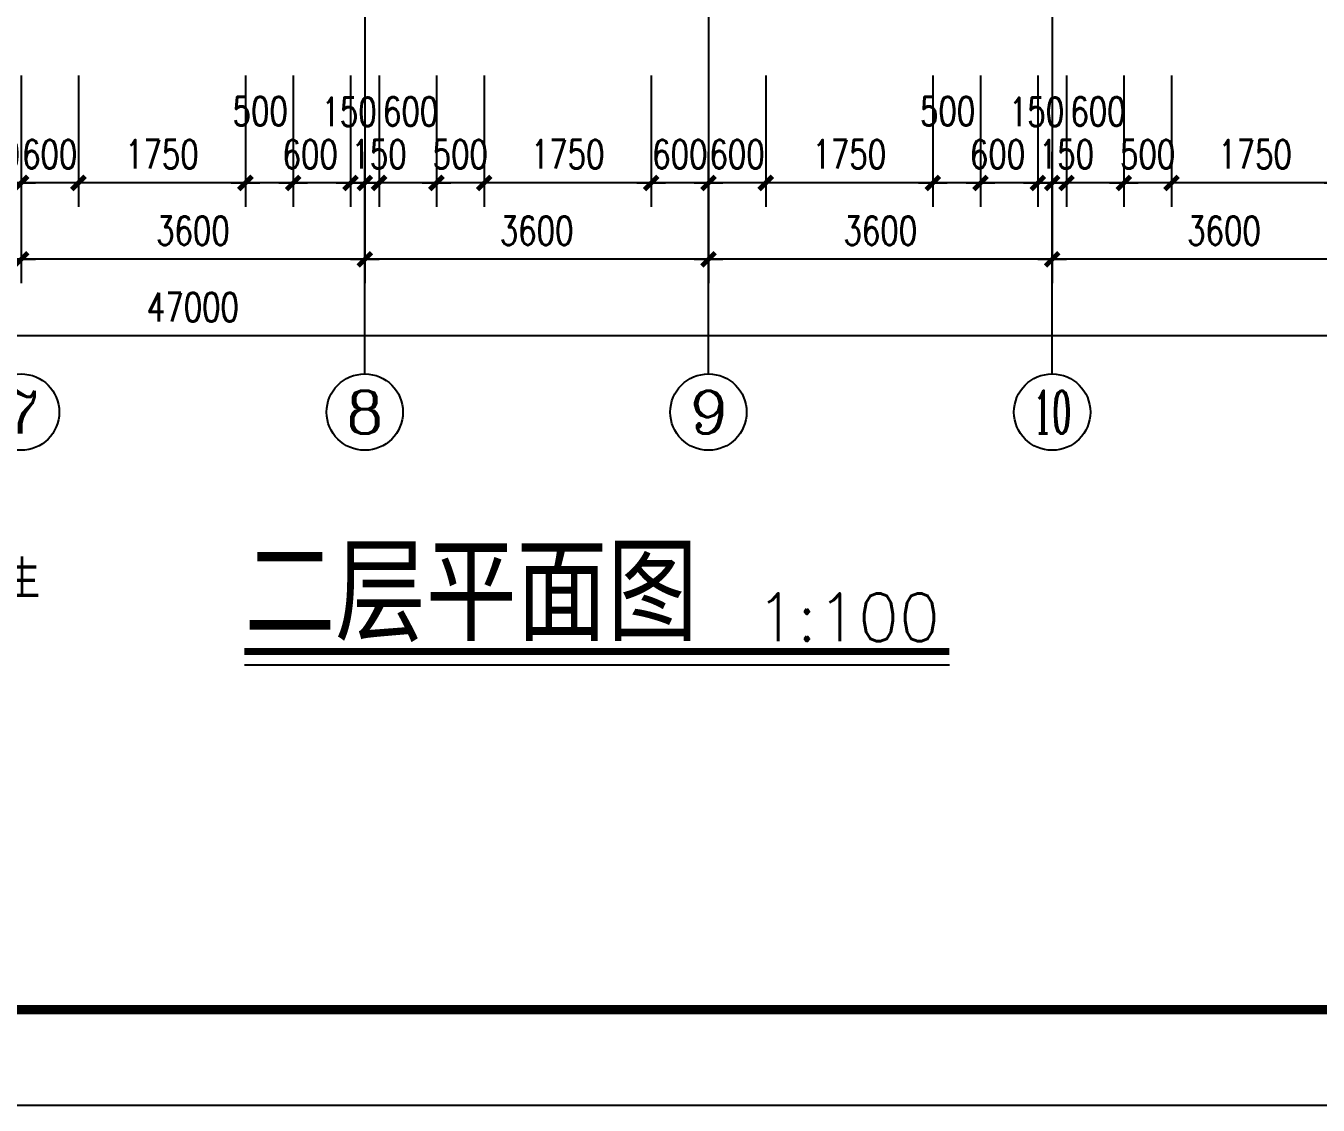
# Model space of a CAD drawing. Extents: x -105837 to 547563, y 466041 to 508041.
# Drawn here: x 100320 to 113856, y 466041 to 477346 of the extents above; entities that cross this region are included whole.
import ezdxf
from ezdxf.enums import TextEntityAlignment as Align

# ---------------------------------------------------------------- set-up
doc = ezdxf.new("R2010")
doc.units = 0
doc.header["$LTSCALE"] = 1000
doc.header["$MEASUREMENT"] = 0
doc.linetypes.add('DOTE', pattern=[2.42, 2, -0.2, 0.02, -0.2])
doc.layers.get('0').update_dxf_attribs({"linetype": 'CONTINUOUS'})
doc.layers.get('DEFPOINTS').update_dxf_attribs({"linetype": 'CONTINUOUS'})
for name, color, linetype in [('AXIS', 3, 'CONTINUOUS'), ('AXIS_TEXT', 7, 'CONTINUOUS'), ('DIM_SYMB', 3, 'CONTINUOUS'), ('DOTE', 1, 'DOTE'), ('PUB_DIM', 3, 'CONTINUOUS'), ('PUB_TEXT', 7, 'CONTINUOUS'), ('PUB_TITLE', 4, 'CONTINUOUS')]:
    doc.layers.add(name, color=color, linetype=linetype)
doc.styles.add('COMPLEX', font='COMPLEX.shx')
doc.styles.add('DIM_FONT', font='SIMPLEX.shx', dxfattribs={"width": 0.75})
doc.styles.get("Standard").update_dxf_attribs({"font": 'txt.shx', "bigfont": 'hzdx.shx'})
doc.dimstyles.new('DIMN', dxfattribs={"dimtxt": 300, "dimasz": 1, "dimexe": 250, "dimexo": 300, "dimgap": 150, "dimtad": 1, "dimdec": 0, "dimzin": 0, "dimdsep": 46, "dimtxsty": 'DIM_FONT', "dimblk": '_DIMX', "dimcen": 0.09, "dimclrt": 7, "dimadec": 0, "dimazin": 0, "dimtfac": 1, "dimtdec": 0, "dimtix": 1, "dimtmove": 2, "dimatfit": 3, "dimldrblk": '_DIMX', "dimfxl": 1, "dimtolj": 1, "dimtzin": 0, "dimarcsym": 0})

# ---------------------------------------------------------------- blocks, each defined once
blk = doc.blocks.new('_DIMX')
blk.add_line((-150, 0), (150, 0))
at = {"const_width": 50}
blk.add_lwpolyline([(-70, -70), (70, 70)], dxfattribs=at)
blk = doc.blocks.new('*D619')
at = {"layer": 'DEFPOINTS', "color": 0, "transparency": 16777216}
for p in [(78570, 476325), (125570, 476325), (78570, 474100)]:
    blk.add_point(p, dxfattribs=at)
at = {"layer": 'PUB_DIM', "color": 0, "lineweight": -2, "transparency": 16777216}
for p, q in [((78570, 476025), (78570, 473850)), ((125570, 476025), (125570, 473850)), ((125569, 474100), (78571, 474100))]:
    blk.add_line(p, q, dxfattribs=at)
at = {"layer": 'PUB_DIM', "color": 0, "lineweight": -2, "transparency": 16777216, "rotation": 180}
blk.add_blockref('_DIMX', (78570, 474100), dxfattribs=at)
at = {"layer": 'PUB_DIM', "color": 0, "lineweight": -2, "transparency": 16777216}
blk.add_blockref('_DIMX', (125570, 474100), dxfattribs=at)
at = {"layer": 'PUB_DIM', "color": 7, "transparency": 16777216, "insert": (102070, 474400), "char_height": 300, "attachment_point": 5, "style": 'DIM_FONT'}
blk.add_mtext('\\A1;47000', dxfattribs=at)
blk = doc.blocks.new('*D634')
at = {"layer": 'AXIS', "color": 0, "lineweight": -2, "transparency": 16777216}
for p, q in [((100870, 476825), (100870, 475450)), ((102620, 476825), (102620, 475450)), ((102619, 475700), (100871, 475700))]:
    blk.add_line(p, q, dxfattribs=at)
at = {"layer": 'DEFPOINTS', "color": 0, "transparency": 16777216}
for p in [(100870, 477125, 1273), (102620, 477125, 1273), (100870, 475700)]:
    blk.add_point(p, dxfattribs=at)
at = {"layer": 'AXIS', "color": 0, "lineweight": -2, "transparency": 16777216, "rotation": 180}
blk.add_blockref('_DIMX', (100870, 475700), dxfattribs=at)
at = {"layer": 'AXIS', "color": 0, "lineweight": -2, "transparency": 16777216}
blk.add_blockref('_DIMX', (102620, 475700), dxfattribs=at)
at = {"layer": 'AXIS', "color": 7, "transparency": 16777216, "insert": (101745, 476000), "char_height": 300, "attachment_point": 5, "style": 'DIM_FONT'}
blk.add_mtext('\\A1;1750', dxfattribs=at)
blk = doc.blocks.new('*D636')
at = {"layer": 'AXIS', "color": 0, "lineweight": -2, "transparency": 16777216}
for p, q in [((100270, 476025), (100270, 474650)), ((103870, 476025), (103870, 474650)), ((103869, 474900), (100271, 474900))]:
    blk.add_line(p, q, dxfattribs=at)
at = {"layer": 'DEFPOINTS', "color": 0, "transparency": 16777216}
for p in [(100270, 476325), (103870, 476325), (100270, 474900)]:
    blk.add_point(p, dxfattribs=at)
at = {"layer": 'AXIS', "color": 0, "lineweight": -2, "transparency": 16777216, "rotation": 180}
blk.add_blockref('_DIMX', (100270, 474900), dxfattribs=at)
at = {"layer": 'AXIS', "color": 0, "lineweight": -2, "transparency": 16777216}
blk.add_blockref('_DIMX', (103870, 474900), dxfattribs=at)
at = {"layer": 'AXIS', "color": 7, "transparency": 16777216, "insert": (102070, 475200), "char_height": 300, "attachment_point": 5, "style": 'DIM_FONT'}
blk.add_mtext('\\A1;3600', dxfattribs=at)
blk = doc.blocks.new('*D691')
at = {"layer": 'AXIS', "color": 0, "lineweight": -2, "transparency": 16777216}
for p, q in [((96670, 476025), (96670, 474650)), ((100270, 476025), (100270, 474650)), ((100269, 474900), (96671, 474900))]:
    blk.add_line(p, q, dxfattribs=at)
at = {"layer": 'DEFPOINTS', "color": 0, "transparency": 16777216}
for p in [(96670, 476325), (100270, 476325), (96670, 474900)]:
    blk.add_point(p, dxfattribs=at)
at = {"layer": 'AXIS', "color": 0, "lineweight": -2, "transparency": 16777216, "rotation": 180}
blk.add_blockref('_DIMX', (96670, 474900), dxfattribs=at)
at = {"layer": 'AXIS', "color": 0, "lineweight": -2, "transparency": 16777216}
blk.add_blockref('_DIMX', (100270, 474900), dxfattribs=at)
at = {"layer": 'AXIS', "color": 7, "transparency": 16777216, "insert": (98470, 475200), "char_height": 300, "attachment_point": 5, "style": 'DIM_FONT'}
blk.add_mtext('\\A1;3600', dxfattribs=at)
blk = doc.blocks.new('_axiso')
blk.add_circle((0, 0), 0.5)
at = {"layer": 'AXIS_TEXT', "style": 'COMPLEX', "width": 1.041667}
blk.add_attdef('A', text='', height=0.56, dxfattribs=at).set_placement((-0.25, -0.28), (0.25, -0.28), align=Align.FIT)
blk = doc.blocks.new('*D697')
at = {"layer": 'AXIS', "color": 0, "lineweight": -2, "transparency": 16777216}
for p, q in [((100270, 476825), (100270, 475450)), ((100870, 476825), (100870, 475450)), ((100269, 475700), (100268, 475700)), ((100870, 475700), (100270, 475700)), ((100871, 475700), (100872, 475700))]:
    blk.add_line(p, q, dxfattribs=at)
at = {"layer": 'DEFPOINTS', "color": 0, "transparency": 16777216}
for p in [(100270, 477125), (100870, 477125, 1273), (100270, 475700)]:
    blk.add_point(p, dxfattribs=at)
at = {"layer": 'AXIS', "color": 0, "lineweight": -2, "transparency": 16777216}
blk.add_blockref('_DIMX', (100270, 475700), dxfattribs=at)
at = {"layer": 'AXIS', "color": 0, "lineweight": -2, "transparency": 16777216, "rotation": 180}
blk.add_blockref('_DIMX', (100870, 475700), dxfattribs=at)
at = {"layer": 'AXIS', "color": 7, "transparency": 16777216, "insert": (100570, 476000), "char_height": 300, "attachment_point": 5, "style": 'DIM_FONT'}
blk.add_mtext('\\A1;600', dxfattribs=at)
blk = doc.blocks.new('*D698')
at = {"layer": 'AXIS', "color": 0, "lineweight": -2, "transparency": 16777216}
for p, q in [((99670, 476825), (99670, 475450)), ((100270, 476825), (100270, 475450)), ((99669, 475700), (99668, 475700)), ((100270, 475700), (99670, 475700)), ((100271, 475700), (100272, 475700))]:
    blk.add_line(p, q, dxfattribs=at)
at = {"layer": 'DEFPOINTS', "color": 0, "transparency": 16777216}
for p in [(99670, 477125, 1273), (100270, 477125), (99670, 475700)]:
    blk.add_point(p, dxfattribs=at)
at = {"layer": 'AXIS', "color": 0, "lineweight": -2, "transparency": 16777216}
blk.add_blockref('_DIMX', (99670, 475700), dxfattribs=at)
at = {"layer": 'AXIS', "color": 0, "lineweight": -2, "transparency": 16777216, "rotation": 180}
blk.add_blockref('_DIMX', (100270, 475700), dxfattribs=at)
at = {"layer": 'AXIS', "color": 7, "transparency": 16777216, "insert": (99970, 476000), "char_height": 300, "attachment_point": 5, "style": 'DIM_FONT'}
blk.add_mtext('\\A1;600', dxfattribs=at)
blk = doc.blocks.new('*D725')
at = {"layer": 'AXIS', "color": 0, "lineweight": -2, "transparency": 16777216}
for p, q in [((112320, 476825), (112320, 475450)), ((114070, 476825), (114070, 475450)), ((114069, 475700), (112321, 475700))]:
    blk.add_line(p, q, dxfattribs=at)
at = {"layer": 'DEFPOINTS', "color": 0, "transparency": 16777216}
for p in [(112320, 477125, 1273), (114070, 477125, 1273), (112320, 475700)]:
    blk.add_point(p, dxfattribs=at)
at = {"layer": 'AXIS', "color": 0, "lineweight": -2, "transparency": 16777216, "rotation": 180}
blk.add_blockref('_DIMX', (112320, 475700), dxfattribs=at)
at = {"layer": 'AXIS', "color": 0, "lineweight": -2, "transparency": 16777216}
blk.add_blockref('_DIMX', (114070, 475700), dxfattribs=at)
at = {"layer": 'AXIS', "color": 7, "transparency": 16777216, "insert": (113195, 476000), "char_height": 300, "attachment_point": 5, "style": 'DIM_FONT'}
blk.add_mtext('\\A1;1750', dxfattribs=at)
blk = doc.blocks.new('*D727')
at = {"layer": 'AXIS', "color": 0, "lineweight": -2, "transparency": 16777216}
for p, q in [((111070, 476025), (111070, 474650)), ((114670, 476025), (114670, 474650)), ((114669, 474900), (111071, 474900))]:
    blk.add_line(p, q, dxfattribs=at)
at = {"layer": 'DEFPOINTS', "color": 0, "transparency": 16777216}
for p in [(111070, 476325), (114670, 476325), (111070, 474900)]:
    blk.add_point(p, dxfattribs=at)
at = {"layer": 'AXIS', "color": 0, "lineweight": -2, "transparency": 16777216, "rotation": 180}
blk.add_blockref('_DIMX', (111070, 474900), dxfattribs=at)
at = {"layer": 'AXIS', "color": 0, "lineweight": -2, "transparency": 16777216}
blk.add_blockref('_DIMX', (114670, 474900), dxfattribs=at)
at = {"layer": 'AXIS', "color": 7, "transparency": 16777216, "insert": (112870, 475200), "char_height": 300, "attachment_point": 5, "style": 'DIM_FONT'}
blk.add_mtext('\\A1;3600', dxfattribs=at)
blk = doc.blocks.new('*D731')
at = {"layer": 'AXIS', "color": 0, "lineweight": -2, "transparency": 16777216}
for p, q in [((107470, 476825), (107470, 475450)), ((108070, 476825), (108070, 475450)), ((107469, 475700), (107468, 475700)), ((108070, 475700), (107470, 475700)), ((108071, 475700), (108072, 475700))]:
    blk.add_line(p, q, dxfattribs=at)
at = {"layer": 'DEFPOINTS', "color": 0, "transparency": 16777216}
for p in [(107470, 477125), (108070, 477125, 1273), (107470, 475700)]:
    blk.add_point(p, dxfattribs=at)
at = {"layer": 'AXIS', "color": 0, "lineweight": -2, "transparency": 16777216}
blk.add_blockref('_DIMX', (107470, 475700), dxfattribs=at)
at = {"layer": 'AXIS', "color": 0, "lineweight": -2, "transparency": 16777216, "rotation": 180}
blk.add_blockref('_DIMX', (108070, 475700), dxfattribs=at)
at = {"layer": 'AXIS', "color": 7, "transparency": 16777216, "insert": (107770, 476000), "char_height": 300, "attachment_point": 5, "style": 'DIM_FONT'}
blk.add_mtext('\\A1;600', dxfattribs=at)
blk = doc.blocks.new('*D732')
at = {"layer": 'AXIS', "color": 0, "lineweight": -2, "transparency": 16777216}
for p, q in [((107470, 476025), (107470, 474650)), ((111070, 476025), (111070, 474650)), ((111069, 474900), (107471, 474900))]:
    blk.add_line(p, q, dxfattribs=at)
at = {"layer": 'DEFPOINTS', "color": 0, "transparency": 16777216}
for p in [(107470, 476325), (111070, 476325), (107470, 474900)]:
    blk.add_point(p, dxfattribs=at)
at = {"layer": 'AXIS', "color": 0, "lineweight": -2, "transparency": 16777216, "rotation": 180}
blk.add_blockref('_DIMX', (107470, 474900), dxfattribs=at)
at = {"layer": 'AXIS', "color": 0, "lineweight": -2, "transparency": 16777216}
blk.add_blockref('_DIMX', (111070, 474900), dxfattribs=at)
at = {"layer": 'AXIS', "color": 7, "transparency": 16777216, "insert": (109270, 475200), "char_height": 300, "attachment_point": 5, "style": 'DIM_FONT'}
blk.add_mtext('\\A1;3600', dxfattribs=at)
blk = doc.blocks.new('*D733')
at = {"layer": 'AXIS', "color": 0, "lineweight": -2, "transparency": 16777216}
for p, q in [((104620, 476825), (104620, 475450)), ((105120, 476825), (105120, 475450)), ((104619, 475700), (104618, 475700)), ((105120, 475700), (104620, 475700)), ((105121, 475700), (105122, 475700))]:
    blk.add_line(p, q, dxfattribs=at)
at = {"layer": 'DEFPOINTS', "color": 0, "transparency": 16777216}
for p in [(104620, 477125, 1273), (105120, 477125, 1273), (104620, 475700)]:
    blk.add_point(p, dxfattribs=at)
at = {"layer": 'AXIS', "color": 0, "lineweight": -2, "transparency": 16777216}
blk.add_blockref('_DIMX', (104620, 475700), dxfattribs=at)
at = {"layer": 'AXIS', "color": 0, "lineweight": -2, "transparency": 16777216, "rotation": 180}
blk.add_blockref('_DIMX', (105120, 475700), dxfattribs=at)
at = {"layer": 'AXIS', "color": 7, "transparency": 16777216, "insert": (104870, 476000), "char_height": 300, "attachment_point": 5, "style": 'DIM_FONT'}
blk.add_mtext('\\A1;500', dxfattribs=at)
blk = doc.blocks.new('*D734')
at = {"layer": 'AXIS', "color": 0, "lineweight": -2, "transparency": 16777216}
for p, q in [((103870, 476025), (103870, 474650)), ((107470, 476025), (107470, 474650)), ((107469, 474900), (103871, 474900))]:
    blk.add_line(p, q, dxfattribs=at)
at = {"layer": 'DEFPOINTS', "color": 0, "transparency": 16777216}
for p in [(103870, 476325), (107470, 476325), (103870, 474900)]:
    blk.add_point(p, dxfattribs=at)
at = {"layer": 'AXIS', "color": 0, "lineweight": -2, "transparency": 16777216, "rotation": 180}
blk.add_blockref('_DIMX', (103870, 474900), dxfattribs=at)
at = {"layer": 'AXIS', "color": 0, "lineweight": -2, "transparency": 16777216}
blk.add_blockref('_DIMX', (107470, 474900), dxfattribs=at)
at = {"layer": 'AXIS', "color": 7, "transparency": 16777216, "insert": (105670, 475200), "char_height": 300, "attachment_point": 5, "style": 'DIM_FONT'}
blk.add_mtext('\\A1;3600', dxfattribs=at)
blk = doc.blocks.new('*D735')
at = {"layer": 'AXIS', "color": 0, "lineweight": -2, "transparency": 16777216}
for p, q in [((103120, 476825), (103120, 475450)), ((103720, 476825), (103720, 475450)), ((103719, 475700), (103121, 475700))]:
    blk.add_line(p, q, dxfattribs=at)
at = {"layer": 'DEFPOINTS', "color": 0, "transparency": 16777216}
for p in [(103120, 477125, 1273), (103720, 477125, 1273), (103120, 475700)]:
    blk.add_point(p, dxfattribs=at)
at = {"layer": 'AXIS', "color": 0, "lineweight": -2, "transparency": 16777216, "rotation": 180}
blk.add_blockref('_DIMX', (103120, 475700), dxfattribs=at)
at = {"layer": 'AXIS', "color": 0, "lineweight": -2, "transparency": 16777216}
blk.add_blockref('_DIMX', (103720, 475700), dxfattribs=at)
at = {"layer": 'AXIS', "color": 7, "transparency": 16777216, "insert": (103298, 476000), "char_height": 300, "attachment_point": 5, "style": 'DIM_FONT'}
blk.add_mtext('\\A1;600', dxfattribs=at)
blk = doc.blocks.new('*D736')
at = {"layer": 'AXIS', "color": 0, "lineweight": -2, "transparency": 16777216}
for p, q in [((102620, 476825), (102620, 475450)), ((103120, 476825), (103120, 475450)), ((103119, 475700), (102621, 475700))]:
    blk.add_line(p, q, dxfattribs=at)
at = {"layer": 'DEFPOINTS', "color": 0, "transparency": 16777216}
for p in [(102620, 477125, 1273), (103120, 477125, 1273), (102620, 475700)]:
    blk.add_point(p, dxfattribs=at)
at = {"layer": 'AXIS', "color": 0, "lineweight": -2, "transparency": 16777216, "rotation": 180}
blk.add_blockref('_DIMX', (102620, 475700), dxfattribs=at)
at = {"layer": 'AXIS', "color": 0, "lineweight": -2, "transparency": 16777216}
blk.add_blockref('_DIMX', (103120, 475700), dxfattribs=at)
at = {"layer": 'AXIS', "color": 7, "transparency": 16777216, "insert": (102775, 476452), "char_height": 300, "attachment_point": 5, "style": 'DIM_FONT'}
blk.add_mtext('\\A1;500', dxfattribs=at)
blk = doc.blocks.new('*D737')
at = {"layer": 'AXIS', "color": 0, "lineweight": -2, "transparency": 16777216}
for p, q in [((103870, 476825), (103870, 475450)), ((104020, 476825), (104020, 475450)), ((103869, 475700), (103868, 475700)), ((104020, 475700), (103870, 475700)), ((104021, 475700), (104022, 475700))]:
    blk.add_line(p, q, dxfattribs=at)
at = {"layer": 'DEFPOINTS', "color": 0, "transparency": 16777216}
for p in [(103870, 477125), (104020, 477125, 1273), (103870, 475700)]:
    blk.add_point(p, dxfattribs=at)
at = {"layer": 'AXIS', "color": 0, "lineweight": -2, "transparency": 16777216}
blk.add_blockref('_DIMX', (103870, 475700), dxfattribs=at)
at = {"layer": 'AXIS', "color": 0, "lineweight": -2, "transparency": 16777216, "rotation": 180}
blk.add_blockref('_DIMX', (104020, 475700), dxfattribs=at)
at = {"layer": 'AXIS', "color": 7, "transparency": 16777216, "insert": (104020, 476000), "char_height": 300, "attachment_point": 5, "style": 'DIM_FONT'}
blk.add_mtext('\\A1;150', dxfattribs=at)
blk = doc.blocks.new('*D738')
at = {"layer": 'AXIS', "color": 0, "lineweight": -2, "transparency": 16777216}
for p, q in [((103720, 476825), (103720, 475450)), ((103870, 476825), (103870, 475450)), ((103719, 475700), (103718, 475700)), ((103870, 475700), (103720, 475700)), ((103871, 475700), (103872, 475700))]:
    blk.add_line(p, q, dxfattribs=at)
at = {"layer": 'DEFPOINTS', "color": 0, "transparency": 16777216}
for p in [(103720, 477125, 1273), (103870, 477125), (103720, 475700)]:
    blk.add_point(p, dxfattribs=at)
at = {"layer": 'AXIS', "color": 0, "lineweight": -2, "transparency": 16777216}
blk.add_blockref('_DIMX', (103720, 475700), dxfattribs=at)
at = {"layer": 'AXIS', "color": 0, "lineweight": -2, "transparency": 16777216, "rotation": 180}
blk.add_blockref('_DIMX', (103870, 475700), dxfattribs=at)
at = {"layer": 'AXIS', "color": 7, "transparency": 16777216, "insert": (103706, 476444), "char_height": 300, "attachment_point": 5, "style": 'DIM_FONT'}
blk.add_mtext('\\A1;150', dxfattribs=at)
blk = doc.blocks.new('*D739')
at = {"layer": 'AXIS', "color": 0, "lineweight": -2, "transparency": 16777216}
for p, q in [((104020, 476825), (104020, 475450)), ((104620, 476825), (104620, 475450)), ((104619, 475700), (104021, 475700))]:
    blk.add_line(p, q, dxfattribs=at)
at = {"layer": 'DEFPOINTS', "color": 0, "transparency": 16777216}
for p in [(104020, 477125, 1273), (104620, 477125, 1273), (104020, 475700)]:
    blk.add_point(p, dxfattribs=at)
at = {"layer": 'AXIS', "color": 0, "lineweight": -2, "transparency": 16777216, "rotation": 180}
blk.add_blockref('_DIMX', (104020, 475700), dxfattribs=at)
at = {"layer": 'AXIS', "color": 0, "lineweight": -2, "transparency": 16777216}
blk.add_blockref('_DIMX', (104620, 475700), dxfattribs=at)
at = {"layer": 'AXIS', "color": 7, "transparency": 16777216, "insert": (104350, 476449), "char_height": 300, "attachment_point": 5, "style": 'DIM_FONT'}
blk.add_mtext('\\A1;600', dxfattribs=at)
blk = doc.blocks.new('*D740')
at = {"layer": 'AXIS', "color": 0, "lineweight": -2, "transparency": 16777216}
for p, q in [((105120, 476825), (105120, 475450)), ((106870, 476825), (106870, 475450)), ((106869, 475700), (105121, 475700))]:
    blk.add_line(p, q, dxfattribs=at)
at = {"layer": 'DEFPOINTS', "color": 0, "transparency": 16777216}
for p in [(105120, 477125, 1273), (106870, 477125, 1273), (105120, 475700)]:
    blk.add_point(p, dxfattribs=at)
at = {"layer": 'AXIS', "color": 0, "lineweight": -2, "transparency": 16777216, "rotation": 180}
blk.add_blockref('_DIMX', (105120, 475700), dxfattribs=at)
at = {"layer": 'AXIS', "color": 0, "lineweight": -2, "transparency": 16777216}
blk.add_blockref('_DIMX', (106870, 475700), dxfattribs=at)
at = {"layer": 'AXIS', "color": 7, "transparency": 16777216, "insert": (105995, 476000), "char_height": 300, "attachment_point": 5, "style": 'DIM_FONT'}
blk.add_mtext('\\A1;1750', dxfattribs=at)
blk = doc.blocks.new('*D741')
at = {"layer": 'AXIS', "color": 0, "lineweight": -2, "transparency": 16777216}
for p, q in [((106870, 476825), (106870, 475450)), ((107470, 476825), (107470, 475450)), ((106869, 475700), (106868, 475700)), ((107470, 475700), (106870, 475700)), ((107471, 475700), (107472, 475700))]:
    blk.add_line(p, q, dxfattribs=at)
at = {"layer": 'DEFPOINTS', "color": 0, "transparency": 16777216}
for p in [(106870, 477125, 1273), (107470, 477125), (106870, 475700)]:
    blk.add_point(p, dxfattribs=at)
at = {"layer": 'AXIS', "color": 0, "lineweight": -2, "transparency": 16777216}
blk.add_blockref('_DIMX', (106870, 475700), dxfattribs=at)
at = {"layer": 'AXIS', "color": 0, "lineweight": -2, "transparency": 16777216, "rotation": 180}
blk.add_blockref('_DIMX', (107470, 475700), dxfattribs=at)
at = {"layer": 'AXIS', "color": 7, "transparency": 16777216, "insert": (107170, 476000), "char_height": 300, "attachment_point": 5, "style": 'DIM_FONT'}
blk.add_mtext('\\A1;600', dxfattribs=at)
blk = doc.blocks.new('*D742')
at = {"layer": 'AXIS', "color": 0, "lineweight": -2, "transparency": 16777216}
for p, q in [((111070, 476825), (111070, 475450)), ((111220, 476825), (111220, 475450)), ((111069, 475700), (111068, 475700)), ((111220, 475700), (111070, 475700)), ((111221, 475700), (111222, 475700))]:
    blk.add_line(p, q, dxfattribs=at)
at = {"layer": 'DEFPOINTS', "color": 0, "transparency": 16777216}
for p in [(111070, 477125), (111220, 477125, 1273), (111070, 475700)]:
    blk.add_point(p, dxfattribs=at)
at = {"layer": 'AXIS', "color": 0, "lineweight": -2, "transparency": 16777216}
blk.add_blockref('_DIMX', (111070, 475700), dxfattribs=at)
at = {"layer": 'AXIS', "color": 0, "lineweight": -2, "transparency": 16777216, "rotation": 180}
blk.add_blockref('_DIMX', (111220, 475700), dxfattribs=at)
at = {"layer": 'AXIS', "color": 7, "transparency": 16777216, "insert": (111220, 476000), "char_height": 300, "attachment_point": 5, "style": 'DIM_FONT'}
blk.add_mtext('\\A1;150', dxfattribs=at)
blk = doc.blocks.new('*D743')
at = {"layer": 'AXIS', "color": 0, "lineweight": -2, "transparency": 16777216}
for p, q in [((110920, 476825), (110920, 475450)), ((111070, 476825), (111070, 475450)), ((110919, 475700), (110918, 475700)), ((111070, 475700), (110920, 475700)), ((111071, 475700), (111072, 475700))]:
    blk.add_line(p, q, dxfattribs=at)
at = {"layer": 'DEFPOINTS', "color": 0, "transparency": 16777216}
for p in [(110920, 477125, 1273), (111070, 477125), (110920, 475700)]:
    blk.add_point(p, dxfattribs=at)
at = {"layer": 'AXIS', "color": 0, "lineweight": -2, "transparency": 16777216}
blk.add_blockref('_DIMX', (110920, 475700), dxfattribs=at)
at = {"layer": 'AXIS', "color": 0, "lineweight": -2, "transparency": 16777216, "rotation": 180}
blk.add_blockref('_DIMX', (111070, 475700), dxfattribs=at)
at = {"layer": 'AXIS', "color": 7, "transparency": 16777216, "insert": (110906, 476444), "char_height": 300, "attachment_point": 5, "style": 'DIM_FONT'}
blk.add_mtext('\\A1;150', dxfattribs=at)
blk = doc.blocks.new('*D744')
at = {"layer": 'AXIS', "color": 0, "lineweight": -2, "transparency": 16777216}
for p, q in [((110320, 476825), (110320, 475450)), ((110920, 476825), (110920, 475450)), ((110919, 475700), (110321, 475700))]:
    blk.add_line(p, q, dxfattribs=at)
at = {"layer": 'DEFPOINTS', "color": 0, "transparency": 16777216}
for p in [(110320, 477125, 1273), (110920, 477125, 1273), (110320, 475700)]:
    blk.add_point(p, dxfattribs=at)
at = {"layer": 'AXIS', "color": 0, "lineweight": -2, "transparency": 16777216, "rotation": 180}
blk.add_blockref('_DIMX', (110320, 475700), dxfattribs=at)
at = {"layer": 'AXIS', "color": 0, "lineweight": -2, "transparency": 16777216}
blk.add_blockref('_DIMX', (110920, 475700), dxfattribs=at)
at = {"layer": 'AXIS', "color": 7, "transparency": 16777216, "insert": (110498, 476000), "char_height": 300, "attachment_point": 5, "style": 'DIM_FONT'}
blk.add_mtext('\\A1;600', dxfattribs=at)
blk = doc.blocks.new('*D745')
at = {"layer": 'AXIS', "color": 0, "lineweight": -2, "transparency": 16777216}
for p, q in [((108070, 476825), (108070, 475450)), ((109820, 476825), (109820, 475450)), ((109819, 475700), (108071, 475700))]:
    blk.add_line(p, q, dxfattribs=at)
at = {"layer": 'DEFPOINTS', "color": 0, "transparency": 16777216}
for p in [(108070, 477125, 1273), (109820, 477125, 1273), (108070, 475700)]:
    blk.add_point(p, dxfattribs=at)
at = {"layer": 'AXIS', "color": 0, "lineweight": -2, "transparency": 16777216, "rotation": 180}
blk.add_blockref('_DIMX', (108070, 475700), dxfattribs=at)
at = {"layer": 'AXIS', "color": 0, "lineweight": -2, "transparency": 16777216}
blk.add_blockref('_DIMX', (109820, 475700), dxfattribs=at)
at = {"layer": 'AXIS', "color": 7, "transparency": 16777216, "insert": (108945, 476000), "char_height": 300, "attachment_point": 5, "style": 'DIM_FONT'}
blk.add_mtext('\\A1;1750', dxfattribs=at)
blk = doc.blocks.new('*D746')
at = {"layer": 'AXIS', "color": 0, "lineweight": -2, "transparency": 16777216}
for p, q in [((109820, 476825), (109820, 475450)), ((110320, 476825), (110320, 475450)), ((110319, 475700), (109821, 475700))]:
    blk.add_line(p, q, dxfattribs=at)
at = {"layer": 'DEFPOINTS', "color": 0, "transparency": 16777216}
for p in [(109820, 477125, 1273), (110320, 477125, 1273), (109820, 475700)]:
    blk.add_point(p, dxfattribs=at)
at = {"layer": 'AXIS', "color": 0, "lineweight": -2, "transparency": 16777216, "rotation": 180}
blk.add_blockref('_DIMX', (109820, 475700), dxfattribs=at)
at = {"layer": 'AXIS', "color": 0, "lineweight": -2, "transparency": 16777216}
blk.add_blockref('_DIMX', (110320, 475700), dxfattribs=at)
at = {"layer": 'AXIS', "color": 7, "transparency": 16777216, "insert": (109975, 476452), "char_height": 300, "attachment_point": 5, "style": 'DIM_FONT'}
blk.add_mtext('\\A1;500', dxfattribs=at)
blk = doc.blocks.new('*D747')
at = {"layer": 'AXIS', "color": 0, "lineweight": -2, "transparency": 16777216}
for p, q in [((111820, 476825), (111820, 475450)), ((112320, 476825), (112320, 475450)), ((111819, 475700), (111818, 475700)), ((112320, 475700), (111820, 475700)), ((112321, 475700), (112322, 475700))]:
    blk.add_line(p, q, dxfattribs=at)
at = {"layer": 'DEFPOINTS', "color": 0, "transparency": 16777216}
for p in [(111820, 477125, 1273), (112320, 477125, 1273), (111820, 475700)]:
    blk.add_point(p, dxfattribs=at)
at = {"layer": 'AXIS', "color": 0, "lineweight": -2, "transparency": 16777216}
blk.add_blockref('_DIMX', (111820, 475700), dxfattribs=at)
at = {"layer": 'AXIS', "color": 0, "lineweight": -2, "transparency": 16777216, "rotation": 180}
blk.add_blockref('_DIMX', (112320, 475700), dxfattribs=at)
at = {"layer": 'AXIS', "color": 7, "transparency": 16777216, "insert": (112070, 476000), "char_height": 300, "attachment_point": 5, "style": 'DIM_FONT'}
blk.add_mtext('\\A1;500', dxfattribs=at)
blk = doc.blocks.new('*D748')
at = {"layer": 'AXIS', "color": 0, "lineweight": -2, "transparency": 16777216}
for p, q in [((111220, 476825), (111220, 475450)), ((111820, 476825), (111820, 475450)), ((111819, 475700), (111221, 475700))]:
    blk.add_line(p, q, dxfattribs=at)
at = {"layer": 'DEFPOINTS', "color": 0, "transparency": 16777216}
for p in [(111220, 477125, 1273), (111820, 477125, 1273), (111220, 475700)]:
    blk.add_point(p, dxfattribs=at)
at = {"layer": 'AXIS', "color": 0, "lineweight": -2, "transparency": 16777216, "rotation": 180}
blk.add_blockref('_DIMX', (111220, 475700), dxfattribs=at)
at = {"layer": 'AXIS', "color": 0, "lineweight": -2, "transparency": 16777216}
blk.add_blockref('_DIMX', (111820, 475700), dxfattribs=at)
at = {"layer": 'AXIS', "color": 7, "transparency": 16777216, "insert": (111550, 476449), "char_height": 300, "attachment_point": 5, "style": 'DIM_FONT'}
blk.add_mtext('\\A1;600', dxfattribs=at)

msp = doc.modelspace()

# ---------------------------------------------------------------- linework, layer by layer
at = {"layer": 'AXIS'}
for p, q in [((103870.1323, 473699.65569), (103870.1323, 476024.65569)), ((107470.1323, 473699.65569), (107470.1323, 476024.65569)), ((111070.1323, 473699.65569), (111070.1323, 476024.65569))]:
    msp.add_line(p, q, dxfattribs=at)
at = {"layer": 'DIM_SYMB', "const_width": 70}
msp.add_lwpolyline([(102610.00777, 470792.37042), (109994.48471, 470792.37042)], dxfattribs=at)
at = {"layer": 'DIM_SYMB'}
msp.add_lwpolyline([(102610.00777, 470652.37042), (109994.48471, 470652.37042)], dxfattribs=at)
at = {"layer": 'DOTE'}
for p, q in [((103870.1323, 499439.05978), (103870.1323, 476824.65569)), ((107470.1323, 499439.05978), (107470.1323, 476824.65569)), ((111070.1323, 499439.05978), (111070.1323, 476824.65569))]:
    msp.add_line(p, q, dxfattribs=at)
at = {"layer": 'PUB_TITLE'}
msp.add_lwpolyline([(72363.01576, 466040.74173), (131763.01576, 466040.74173), (131763.01576, 508040.74173), (72363.01576, 508040.74173)], close=True, dxfattribs=at)
at = {"layer": 'PUB_TITLE', "const_width": 100}
msp.add_lwpolyline([(73363.01576, 467040.74173), (130763.01576, 467040.74173), (130763.01576, 507040.74173), (73363.01576, 507040.74173)], close=True, dxfattribs=at)

# ---------------------------------------------------------------- block references
at = {"layer": 'AXIS'}
ref = msp.add_blockref('_axiso', (100270.1323, 473299.65569), dxfattribs=dict(at, xscale=800, yscale=800, zscale=800))
ref.add_attrib('A', '7', dxfattribs={"layer": 'AXIS_TEXT', "height": 448, "style": 'COMPLEX', "width": 1.339286}).set_placement((100070.1323, 473075.65569), (100470.1323, 473075.65569), align=Align.FIT)
ref = msp.add_blockref('_axiso', (103870.1323, 473299.65569), dxfattribs=dict(at, xscale=800, yscale=800, zscale=800))
ref.add_attrib('A', '8', dxfattribs={"layer": 'AXIS_TEXT', "height": 448, "style": 'COMPLEX', "width": 1.339286}).set_placement((103670.1323, 473075.65569), (104070.1323, 473075.65569), align=Align.FIT)
ref = msp.add_blockref('_axiso', (107470.1323, 473299.65569), dxfattribs=dict(at, xscale=800, yscale=800, zscale=800))
ref.add_attrib('A', '9', dxfattribs={"layer": 'AXIS_TEXT', "height": 448, "style": 'COMPLEX', "width": 1.339286}).set_placement((107270.1323, 473075.65569), (107670.1323, 473075.65569), align=Align.FIT)
ref = msp.add_blockref('_axiso', (111070.1323, 473299.65569), dxfattribs=dict(at, xscale=800, yscale=800, zscale=800))
ref.add_attrib('A', '10', dxfattribs={"layer": 'AXIS_TEXT', "height": 448, "style": 'COMPLEX', "width": 0.646552}).set_placement((110870.1323, 473075.65569), (111270.1323, 473075.65569), align=Align.FIT)

# ---------------------------------------------------------------- texts
at = {"layer": 'PUB_TEXT'}
for s, height, p in [('二层平面图', 1000, (102610.00777, 470900.87436)), ('厚（除宿舍卫生', 400, (97808.79062, 471346.7069)), ('1:100', 500, (107965.91328, 470900.87436))]:
    msp.add_text(s, height=height, dxfattribs=at).set_placement(p)

# ---------------------------------------------------------------- dimensions: what is measured, and where the dimension line sits
at = {"layer": 'AXIS'}
for base, p1, p2, picture, middle in [((99670.1323, 475699.65569), (100270.1323, 477124.65569), (99670.1323, 477124.65569, 1272.79221), '*D698', (99970.1323, 475999.65569)), ((100270.1323, 475699.65569), (100870.1323, 477124.65569, 1272.79221), (100270.1323, 477124.65569), '*D697', (100570.1323, 475999.65569)), ((100870.1323, 475699.65569), (102620.1323, 477124.65569, 1272.79221), (100870.1323, 477124.65569, 1272.79221), '*D634', (101745.1323, 475999.65569)), ((104620.1323, 475699.65569), (105120.1323, 477124.65569, 1272.79221), (104620.1323, 477124.65569, 1272.79221), '*D733', (104870.1323, 475999.65569)), ((105120.1323, 475699.65569), (106870.1323, 477124.65569, 1272.79221), (105120.1323, 477124.65569, 1272.79221), '*D740', (105995.1323, 475999.65569)), ((106870.1323, 475699.65569), (107470.1323, 477124.65569), (106870.1323, 477124.65569, 1272.79221), '*D741', (107170.1323, 475999.65569)), ((107470.1323, 475699.65569), (108070.1323, 477124.65569, 1272.79221), (107470.1323, 477124.65569), '*D731', (107770.1323, 475999.65569)), ((108070.1323, 475699.65569), (109820.1323, 477124.65569, 1272.79221), (108070.1323, 477124.65569, 1272.79221), '*D745', (108945.1323, 475999.65569)), ((111820.1323, 475699.65569), (112320.1323, 477124.65569, 1272.79221), (111820.1323, 477124.65569, 1272.79221), '*D747', (112070.1323, 475999.65569)), ((112320.1323, 475699.65569), (114070.1323, 477124.65569, 1272.79221), (112320.1323, 477124.65569, 1272.79221), '*D725', (113195.1323, 475999.65569)), ((96670.1323, 474899.65569), (100270.1323, 476324.65569), (96670.1323, 476324.65569), '*D691', (98470.1323, 475199.65569)), ((100270.1323, 474899.65569), (103870.1323, 476324.65569), (100270.1323, 476324.65569), '*D636', (102070.1323, 475199.65569)), ((103870.1323, 474899.65569), (107470.1323, 476324.65569), (103870.1323, 476324.65569), '*D734', (105670.1323, 475199.65569)), ((107470.1323, 474899.65569), (111070.1323, 476324.65569), (107470.1323, 476324.65569), '*D732', (109270.1323, 475199.65569)), ((111070.1323, 474899.65569), (114670.1323, 476324.65569), (111070.1323, 476324.65569), '*D727', (112870.1323, 475199.65569))]:
    dim = msp.add_linear_dim(base=base, p1=p1, p2=p2, dimstyle='DIMN', dxfattribs=at)
    dim.commit()
    dim.dimension.update_dxf_attribs({"geometry": picture, "text_midpoint": middle})
for base, p1, p2, picture, middle in [((102620.1323, 475699.65569), (103120.1323, 477124.65569, 1272.79221), (102620.1323, 477124.65569, 1272.79221), '*D736', (102774.51793, 476451.59827)), ((103120.1323, 475699.65569), (103720.1323, 477124.65569, 1272.79221), (103120.1323, 477124.65569, 1272.79221), '*D735', (103298.40769, 475999.65569)), ((103720.1323, 475699.65569), (103870.1323, 477124.65569), (103720.1323, 477124.65569, 1272.79221), '*D738', (103705.83131, 476443.81852)), ((103870.1323, 475699.65569), (104020.1323, 477124.65569, 1272.79221), (103870.1323, 477124.65569), '*D737', (104020.1323, 475999.65569)), ((104020.1323, 475699.65569), (104620.1323, 477124.65569, 1272.79221), (104020.1323, 477124.65569, 1272.79221), '*D739', (104350.36239, 476448.8242)), ((109820.1323, 475699.65569), (110320.1323, 477124.65569, 1272.79221), (109820.1323, 477124.65569, 1272.79221), '*D746', (109974.51793, 476451.59827)), ((110320.1323, 475699.65569), (110920.1323, 477124.65569, 1272.79221), (110320.1323, 477124.65569, 1272.79221), '*D744', (110498.40769, 475999.65569)), ((110920.1323, 475699.65569), (111070.1323, 477124.65569), (110920.1323, 477124.65569, 1272.79221), '*D743', (110905.83131, 476443.81852)), ((111070.1323, 475699.65569), (111220.1323, 477124.65569, 1272.79221), (111070.1323, 477124.65569), '*D742', (111220.1323, 475999.65569)), ((111220.1323, 475699.65569), (111820.1323, 477124.65569, 1272.79221), (111220.1323, 477124.65569, 1272.79221), '*D748', (111550.36239, 476448.8242))]:
    dim = msp.add_linear_dim(base=base, p1=p1, p2=p2, dimstyle='DIMN', dxfattribs=at)
    dim.commit()
    dim.dimension.update_dxf_attribs({"geometry": picture, "text_midpoint": middle, "dimtype": 128})
at = {"layer": 'PUB_DIM'}
dim = msp.add_aligned_dim(p1=(125570.1323, 476324.65569), p2=(78570.1323, 476324.65569), distance=2225, dimstyle='DIMN', dxfattribs=at)
dim.commit()
dim.dimension.update_dxf_attribs({"geometry": '*D619', "text_midpoint": (102070.1323, 474399.65569)})

doc.saveas('drawing.dxf')
